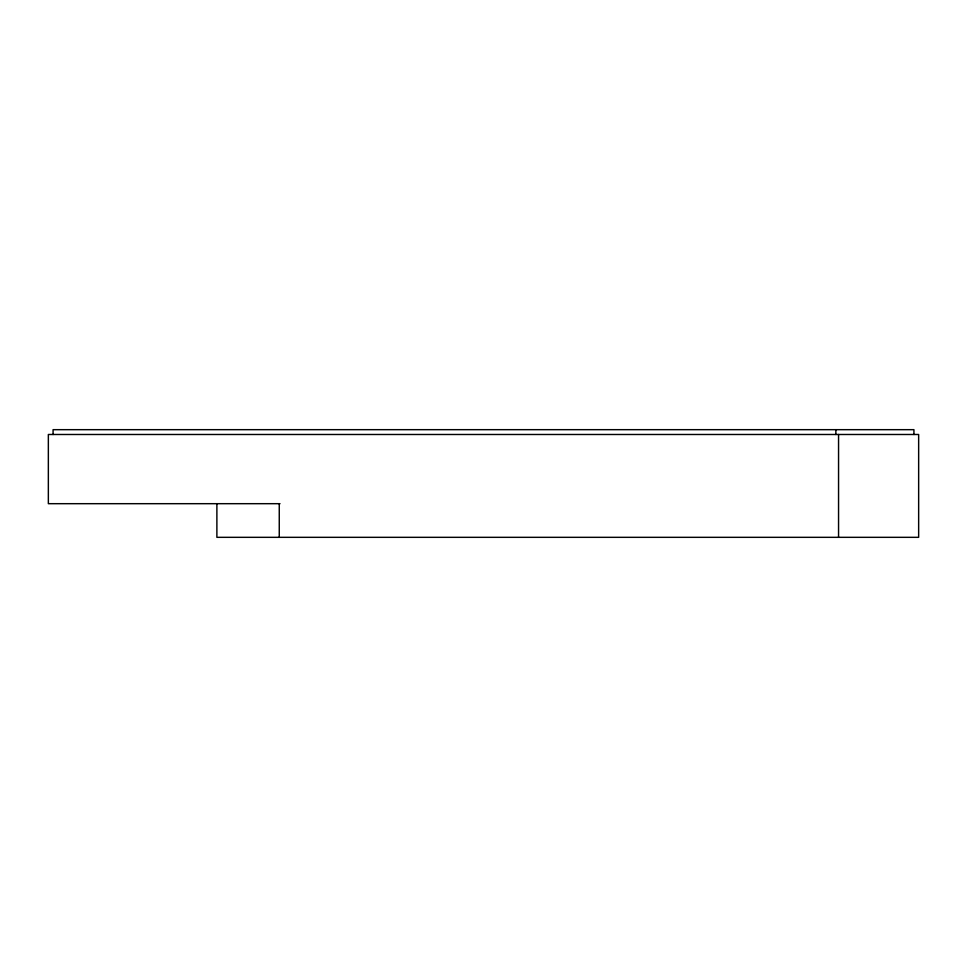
<?xml version="1.0" encoding="UTF-8"?>
<svg xmlns="http://www.w3.org/2000/svg" width="967" height="967" viewBox="0 0 967 967"><rect width="100%" height="100%" fill="white"/><g stroke="black" fill="none" stroke-linecap="round" stroke-linejoin="round"><path stroke-width="1.45" d="M280.007 503.686L48.35 503.686L48.35 434.485L918.65 434.485L918.65 537.326L216.886 537.326L216.886 503.686M913.924 434.485L913.924 429.674L53.076 429.674L53.076 434.485M838.558 434.485L838.558 537.326M835.863 429.674L835.863 434.485M279.258 503.686L279.258 537.326"/></g></svg>
